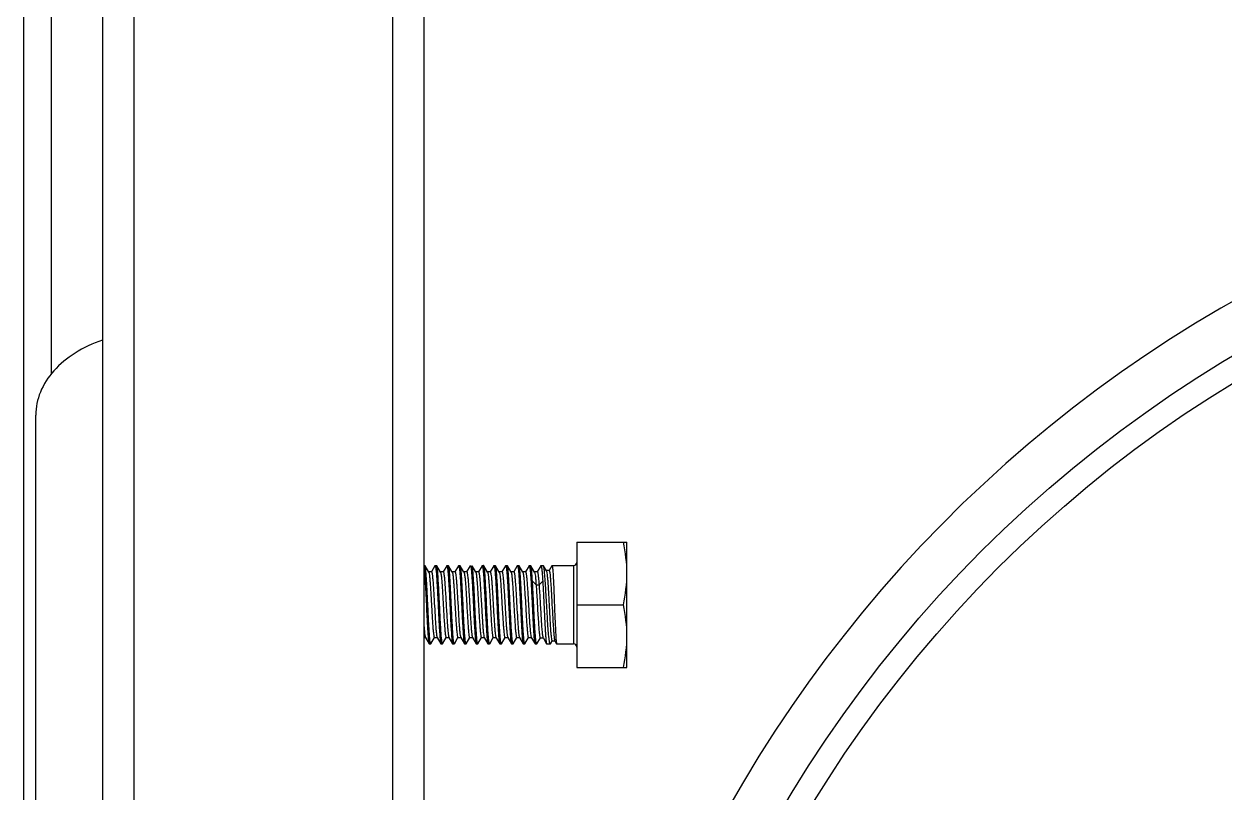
# Model space of a CAD drawing. Extents: x 27938 to 1507990, y 110129 to 923079.
# Drawn here: x 525484 to 526847, y 366108 to 366981 of the extents above; entities that cross this region are included whole.
import ezdxf

# ---------------------------------------------------------------- set-up
doc = ezdxf.new("R2010")
doc.units = 0
doc.header["$LTSCALE"] = 1000
doc.header["$MEASUREMENT"] = 0

msp = doc.modelspace()

# ---------------------------------------------------------------- linework, layer by layer
at = {"linetype": 'Continuous'}
for p, q in [((525483.8, 366000.4), (525483.8, 369014.1)), ((525515, 366583.6), (525515, 368882.5)), ((525572.8, 368698.5), (525572.8, 365738.8)), ((525608.4, 368698.5), (525608.4, 365738.8)), ((525902, 368698.5), (525902, 365738.8)), ((525937.6, 368698.5), (525937.6, 365738.8)), ((525497.2, 365463), (525497.2, 366537)), ((526111.1, 366392.8), (526111.1, 366250.4)), ((526111.1, 366392.8), (526168, 366392.8)), ((526168, 366250.4), (526168, 366392.8)), ((525937.6, 366366.1), (525938.7, 366366.1)), ((525938.9, 366366), (525938.7, 366366.1)), ((525943.1, 366358.7), (525938.9, 366366)), ((525950.2, 366366), (525946.1, 366358.9)), ((525950.2, 366366), (525950.4, 366366.1)), ((525950.4, 366366.1), (525952.1, 366366.1)), ((525952.2, 366366), (525952.1, 366366.1)), ((525956.4, 366358.7), (525952.2, 366366)), ((525963.6, 366366), (525959.5, 366358.9)), ((525963.6, 366366), (525963.7, 366366.1)), ((525963.7, 366366.1), (525965.4, 366366.1)), ((525965.6, 366366), (525965.4, 366366.1)), ((525969.8, 366358.7), (525965.6, 366366)), ((525976.9, 366366), (525972.8, 366358.9)), ((525976.9, 366366), (525977.1, 366366.1)), ((525977.1, 366366.1), (525978.8, 366366.1)), ((525978.9, 366366), (525978.8, 366366.1)), ((525983.1, 366358.7), (525978.9, 366366)), ((525990.3, 366366), (525986.1, 366358.9)), ((525996.5, 366358.7), (525992.3, 366366)), ((526003.6, 366366), (525999.5, 366358.9)), ((526003.6, 366366), (526003.8, 366366.1)), ((526003.8, 366366.1), (526005.4, 366366.1)), ((526009.8, 366358.7), (526005.6, 366366)), ((526016.9, 366366), (526012.8, 366358.9)), ((526016.9, 366366), (526017.1, 366366.1)), ((526017.1, 366366.1), (526018.8, 366366.1)), ((526019, 366366), (526018.8, 366366.1)), ((526023.2, 366358.7), (526019, 366366)), ((526030.3, 366366), (526026.2, 366358.9)), ((526030.3, 366366), (526030.5, 366366.1)), ((526030.5, 366366.1), (526032.1, 366366.1)), ((526032.3, 366366), (526032.1, 366366.1)), ((526036.5, 366358.7), (526032.3, 366366)), ((526043.6, 366366), (526039.5, 366358.9)), ((526043.6, 366366), (526043.8, 366366.1)), ((526043.8, 366366.1), (526045.5, 366366.1)), ((526045.7, 366366), (526045.5, 366366.1)), ((526049.9, 366358.7), (526045.7, 366366)), ((526057, 366366), (526052.9, 366358.9)), ((526057, 366366), (526057.2, 366366.1)), ((526057.2, 366366.1), (526058.8, 366366.1)), ((526063.2, 366358.7), (526059, 366366)), ((526070.3, 366366), (526066.2, 366358.9)), ((526070.3, 366366), (526070.5, 366366.1)), ((526070.5, 366366.1), (526073, 366366.1)), ((526073.3, 366365.9), (526073, 366366.1)), ((526076.6, 366360.2), (526073.3, 366365.9)), ((526082.9, 366366), (526079.6, 366360.4)), ((526082.9, 366366), (526083, 366366.1)), ((526083, 366366.1), (526107.5, 366366.1)), ((526107.5, 366366.1), (526107.5, 366277.1)), ((525946.2, 366358.9), (525943, 366358.9)), ((525943.1, 366358.7), (525943.2, 366358.5)), ((525959.6, 366358.9), (525956.3, 366358.9)), ((525972.9, 366358.9), (525969.7, 366358.9)), ((525969.8, 366358.7), (525969.9, 366358.5)), ((525986.2, 366358.9), (525983, 366358.9)), ((525983.1, 366358.7), (525983.2, 366358.5)), ((525999.6, 366358.9), (525996.4, 366358.9)), ((525996.5, 366358.7), (525996.6, 366358.5)), ((526012.9, 366358.9), (526009.7, 366358.9)), ((526026.3, 366358.9), (526023.1, 366358.9)), ((526023.2, 366358.7), (526023.2, 366358.5)), ((526039.6, 366358.9), (526036.4, 366358.9)), ((526036.5, 366358.7), (526036.6, 366358.5)), ((526053, 366358.9), (526049.7, 366358.9)), ((526049.9, 366358.7), (526049.9, 366358.5)), ((526066.3, 366358.9), (526063.1, 366358.9)), ((526079.7, 366360.4), (526076.5, 366360.4)), ((526060.8, 366348.5), (526064.9, 366344.2)), ((526064.9, 366344.2), (526068.3, 366344.2)), ((526068.3, 366344.2), (526072.5, 366348.5)), ((526008.8, 366321.6), (526008.7, 366324)), ((526020.3, 366324), (526020.5, 366321.6)), ((526111.1, 366321.6), (526164, 366321.6)), ((525937.6, 366284.3), (525939.4, 366284.3)), ((525939.3, 366284.5), (525943.5, 366277.3)), ((525945.6, 366277.3), (525949.7, 366284.3)), ((525949.5, 366284.3), (525952.8, 366284.3)), ((525952.7, 366284.5), (525956.9, 366277.3)), ((525958.9, 366277.3), (525963, 366284.3)), ((525962.9, 366284.3), (525966.1, 366284.3)), ((525966, 366284.5), (525970.2, 366277.3)), ((525972.3, 366277.3), (525976.3, 366284.3)), ((525976.2, 366284.3), (525979.5, 366284.3)), ((525979.4, 366284.5), (525983.6, 366277.3)), ((525985.6, 366277.3), (525989.7, 366284.3)), ((525989.6, 366284.3), (525992.8, 366284.3)), ((525992.7, 366284.5), (525996.9, 366277.3)), ((525998.9, 366277.3), (526003, 366284.3)), ((526002.9, 366284.3), (526006.2, 366284.3)), ((526006.1, 366284.5), (526010.3, 366277.3)), ((526012.3, 366277.3), (526016.4, 366284.3)), ((526016.3, 366284.3), (526019.5, 366284.3)), ((526019.4, 366284.5), (526023.6, 366277.3)), ((526025.6, 366277.3), (526029.7, 366284.3)), ((526029.6, 366284.3), (526032.9, 366284.3)), ((526032.8, 366284.5), (526037, 366277.3)), ((526039, 366277.3), (526043.1, 366284.3)), ((526043, 366284.3), (526046.2, 366284.3)), ((526046.1, 366284.5), (526050.3, 366277.3)), ((526052.3, 366277.3), (526056.4, 366284.3)), ((526056.3, 366284.3), (526059.5, 366284.3)), ((526059.4, 366284.5), (526063.7, 366277.3)), ((526065.8, 366277.3), (526069.8, 366284.1)), ((526069.7, 366284.1), (526072.9, 366284.1)), ((526072.8, 366284.3), (526076.9, 366277.3)), ((525943.5, 366277.3), (525943.7, 366277.1)), ((525943.7, 366277.1), (525945.4, 366277.1)), ((525945.6, 366277.3), (525945.4, 366277.1)), ((525956.9, 366277.3), (525957.1, 366277.1)), ((525957.1, 366277.1), (525958.7, 366277.1)), ((525958.9, 366277.3), (525958.7, 366277.1)), ((525970.2, 366277.3), (525970.4, 366277.1)), ((525970.4, 366277.1), (525972.1, 366277.1)), ((525972.3, 366277.3), (525972.1, 366277.1)), ((525983.6, 366277.3), (525983.8, 366277.1)), ((525983.8, 366277.1), (525985.4, 366277.1)), ((525985.6, 366277.3), (525985.4, 366277.1)), ((525996.9, 366277.3), (525997.1, 366277.1)), ((525997.1, 366277.1), (525998.8, 366277.1)), ((525998.9, 366277.3), (525998.8, 366277.1)), ((526010.3, 366277.3), (526010.4, 366277.1)), ((526010.4, 366277.1), (526012.1, 366277.1)), ((526012.3, 366277.3), (526012.1, 366277.1)), ((526023.6, 366277.3), (526023.8, 366277.1)), ((526023.8, 366277.1), (526025.5, 366277.1)), ((526025.6, 366277.3), (526025.5, 366277.1)), ((526037, 366277.3), (526037.1, 366277.1)), ((526037.1, 366277.1), (526038.8, 366277.1)), ((526039, 366277.3), (526038.8, 366277.1)), ((526050.3, 366277.3), (526050.5, 366277.1)), ((526050.5, 366277.1), (526052.2, 366277.1)), ((526052.3, 366277.3), (526052.2, 366277.1)), ((526063.7, 366277.3), (526063.8, 366277.1)), ((526063.8, 366277.1), (526065.6, 366277.1)), ((526065.8, 366277.3), (526065.6, 366277.1)), ((526076.9, 366277.3), (526077, 366277.1)), ((526077, 366277.1), (526081.1, 366277.1)), ((526081.3, 366277.4), (526081.1, 366277.1)), ((526081.3, 366277.4), (526083.1, 366280.5)), ((526083.1, 366280.5), (526086.3, 366280.5)), ((526086.2, 366280.7), (526088.2, 366277.2)), ((526088.2, 366277.2), (526088.3, 366277.1)), ((526088.3, 366277.1), (526107.5, 366277.1)), ((526111.1, 366250.4), (526168, 366250.4))]:
    msp.add_line(p, q, dxfattribs=at)
for radius in [1451.6, 1424.9]:
    msp.add_circle((527597, 365356.3), radius, dxfattribs=at)
for centre, radius, start, end in [((527597, 365356.3), 1505, 6.8242, 173.1758), ((526107.5, 366369.7), 3.56, 270, 0), ((526107.5, 366273.6), 3.56, 0, 90)]:
    msp.add_arc(centre, radius, start, end, dxfattribs=at)
for points, knots in [([(525572.7, 366622), (525561.9, 366618.3), (525541.8, 366609), (525517.1, 366588.9), (525501, 366564.4), (525497.2, 366545.8), (525497.2, 366537)], [0, 0, 0, 0, 0.283922, 0.54373, 0.779554, 1, 1, 1, 1]), ([(525937.6, 366364.6), (525938, 366362.6), (525938.4, 366357.3), (525939.1, 366347.7), (525939.7, 366335.4), (525940.1, 366326.4), (525940.4, 366321.6)], [0, 0, 0, 0, 0.140058, 0.370691, 0.667791, 1, 1, 1, 1]), ([(525942, 366321.6), (525941.8, 366327), (525941.4, 366334.9), (525940.9, 366344.9), (525940.5, 366351.4), (525940.1, 366356.9), (525939.8, 366361.1), (525939.4, 366364), (525939.1, 366365.5), (525938.9, 366366)], [0, 0, 0, 0, 0.363957, 0.530228, 0.678248, 0.80294, 0.900058, 0.966367, 1, 1, 1, 1]), ([(525950.4, 366366.1), (525950.5, 366366.1), (525950.7, 366365.7), (525950.8, 366365.1), (525951, 366364), (525951.3, 366361.9), (525951.7, 366358.1), (525952.1, 366352.7), (525952.5, 366346), (525952.9, 366338.4), (525953.3, 366330.2), (525953.6, 366324.5), (525953.7, 366321.6)], [0, 0, 0, 0, 0.006677, 0.021736, 0.045902, 0.079117, 0.171507, 0.295565, 0.446598, 0.618848, 0.805696, 1, 1, 1, 1]), ([(525955.4, 366321.6), (525955.1, 366327), (525954.8, 366334.9), (525954.2, 366344.9), (525953.8, 366351.4), (525953.5, 366356.9), (525953.1, 366361.1), (525952.7, 366364), (525952.5, 366365.5), (525952.2, 366366)], [0, 0, 0, 0, 0.363958, 0.530225, 0.678245, 0.80294, 0.90006, 0.966367, 1, 1, 1, 1]), ([(525963.7, 366366.1), (525963.8, 366366.1), (525964, 366365.7), (525964.2, 366365.1), (525964.4, 366364), (525964.7, 366361.8), (525965, 366358.1), (525965.4, 366352.7), (525965.8, 366346), (525966.3, 366338.4), (525966.7, 366330.2), (525966.9, 366324.5), (525967.1, 366321.6)], [0, 0, 0, 0, 0.006686, 0.021758, 0.045933, 0.079154, 0.171555, 0.295617, 0.446646, 0.618881, 0.805711, 1, 1, 1, 1]), ([(525968.7, 366321.6), (525968.5, 366327), (525968.1, 366334.9), (525967.6, 366344.9), (525967.2, 366351.4), (525966.8, 366356.9), (525966.5, 366361.1), (525966, 366364), (525965.8, 366365.5), (525965.6, 366366)], [0, 0, 0, 0, 0.363963, 0.530225, 0.678242, 0.802937, 0.90006, 0.966368, 1, 1, 1, 1]), ([(525977.1, 366366.1), (525977.2, 366366.1), (525977.4, 366365.7), (525977.5, 366365.1), (525977.7, 366364), (525978, 366361.8), (525978.4, 366358.1), (525978.8, 366352.7), (525979.2, 366346), (525979.6, 366338.4), (525980, 366330.2), (525980.3, 366324.5), (525980.4, 366321.6)], [0, 0, 0, 0, 0.006697, 0.021779, 0.045964, 0.079195, 0.171609, 0.295674, 0.446694, 0.618911, 0.805729, 1, 1, 1, 1]), ([(525982.1, 366321.6), (525981.8, 366327), (525981.5, 366334.9), (525980.9, 366344.9), (525980.5, 366351.4), (525980.2, 366356.9), (525979.8, 366361.1), (525979.4, 366364), (525979.2, 366365.5), (525978.9, 366366)], [0, 0, 0, 0, 0.363962, 0.530226, 0.678239, 0.802933, 0.900057, 0.966368, 1, 1, 1, 1]), ([(525990.4, 366366.1), (525990.5, 366366.1), (525990.7, 366365.7), (525990.9, 366365.1), (525991.1, 366364), (525991.4, 366361.9), (525991.7, 366358.1), (525992.1, 366352.7), (525992.5, 366346), (525992.9, 366338.4), (525993.4, 366330.2), (525993.6, 366324.5), (525993.8, 366321.6)], [0, 0, 0, 0, 0.006676, 0.021733, 0.045899, 0.079113, 0.171508, 0.295569, 0.446596, 0.61884, 0.805693, 1, 1, 1, 1]), ([(525995.4, 366321.6), (525995.2, 366327), (525994.8, 366334.9), (525994.3, 366344.9), (525993.9, 366351.4), (525993.5, 366356.9), (525993.2, 366361.1), (525992.7, 366364), (525992.5, 366365.5), (525992.3, 366366)], [0, 0, 0, 0, 0.363961, 0.530225, 0.678245, 0.802939, 0.90006, 0.966367, 1, 1, 1, 1]), ([(526003.8, 366366.1), (526003.9, 366366.1), (526004.1, 366365.7), (526004.2, 366365.1), (526004.4, 366364), (526004.7, 366361.8), (526005.1, 366358.1), (526005.5, 366352.7), (526005.9, 366346), (526006.3, 366338.4), (526006.7, 366330.2), (526007, 366324.5), (526007.1, 366321.6)], [0, 0, 0, 0, 0.006689, 0.021763, 0.04594, 0.079164, 0.171568, 0.295631, 0.446657, 0.618886, 0.805714, 1, 1, 1, 1]), ([(526005.6, 366366), (526005.6, 366366), (526005.6, 366366.1), (526005.5, 366366.1), (526005.4, 366366.1)], [0, 0, 0, 0, 0.600612, 1, 1, 1, 1]), ([(526008.7, 366324), (526008.4, 366329.2), (526008.1, 366336.6), (526007.5, 366346.2), (526007.2, 366352.3), (526006.8, 366357.4), (526006.5, 366361.4), (526006.1, 366364.1), (526005.9, 366365.5), (526005.6, 366366)], [0, 0, 0, 0, 0.367266, 0.533405, 0.680662, 0.804347, 0.900563, 0.966339, 1, 1, 1, 1]), ([(526017.1, 366366.1), (526017.2, 366366.1), (526017.4, 366365.8), (526017.6, 366365.2), (526017.8, 366364.2), (526018, 366362.1), (526018.4, 366358.7), (526018.8, 366353.5), (526019.2, 366347.3), (526019.6, 366340.1), (526019.9, 366332.2), (526020.2, 366326.8), (526020.3, 366324)], [0, 0, 0, 0, 0.006689, 0.021571, 0.045424, 0.078208, 0.169526, 0.292465, 0.442701, 0.6149, 0.802905, 1, 1, 1, 1]), ([(526022.1, 366321.6), (526021.9, 366327), (526021.5, 366334.9), (526021, 366344.9), (526020.6, 366351.4), (526020.2, 366356.9), (526019.8, 366361.1), (526019.4, 366364), (526019.2, 366365.5), (526019, 366366)], [0, 0, 0, 0, 0.363957, 0.530226, 0.678247, 0.80294, 0.900059, 0.966367, 1, 1, 1, 1]), ([(526030.5, 366366.1), (526030.6, 366366.1), (526030.8, 366365.7), (526030.9, 366365.1), (526031.1, 366364), (526031.4, 366361.9), (526031.8, 366358.1), (526032.2, 366352.7), (526032.6, 366346), (526033, 366338.4), (526033.4, 366330.2), (526033.7, 366324.5), (526033.8, 366321.6)], [0, 0, 0, 0, 0.00668, 0.021743, 0.045911, 0.079128, 0.171521, 0.29558, 0.446613, 0.618858, 0.805701, 1, 1, 1, 1]), ([(526035.5, 366321.6), (526035.2, 366327), (526034.8, 366334.9), (526034.3, 366344.9), (526033.9, 366351.4), (526033.5, 366356.9), (526033.2, 366361.1), (526032.8, 366364), (526032.6, 366365.5), (526032.3, 366366)], [0, 0, 0, 0, 0.363959, 0.530225, 0.678245, 0.80294, 0.900061, 0.966367, 1, 1, 1, 1]), ([(526043.8, 366366.1), (526043.9, 366366.1), (526044.1, 366365.7), (526044.3, 366365.1), (526044.5, 366364), (526044.8, 366361.8), (526045.1, 366358.1), (526045.5, 366352.7), (526045.9, 366346), (526046.3, 366338.4), (526046.7, 366330.2), (526047, 366324.5), (526047.1, 366321.6)], [0, 0, 0, 0, 0.006689, 0.021764, 0.045941, 0.079165, 0.171569, 0.295632, 0.446659, 0.618889, 0.805716, 1, 1, 1, 1]), ([(526048.8, 366321.6), (526048.6, 366327), (526048.2, 366334.9), (526047.7, 366344.9), (526047.3, 366351.4), (526046.9, 366356.9), (526046.5, 366361.1), (526046.1, 366364), (526045.9, 366365.5), (526045.7, 366366)], [0, 0, 0, 0, 0.363963, 0.530225, 0.678242, 0.802937, 0.90006, 0.966368, 1, 1, 1, 1]), ([(526057.2, 366366.1), (526057.3, 366366.1), (526057.5, 366365.7), (526057.6, 366365.1), (526057.8, 366364), (526058.1, 366361.8), (526058.5, 366358.1), (526058.9, 366352.7), (526059.3, 366346), (526059.7, 366338.4), (526060.1, 366330.2), (526060.4, 366324.5), (526060.5, 366321.6)], [0, 0, 0, 0, 0.006697, 0.021779, 0.045964, 0.079194, 0.171609, 0.295674, 0.446694, 0.618911, 0.805729, 1, 1, 1, 1]), ([(526059, 366366), (526059, 366366), (526058.9, 366366.1), (526058.9, 366366.1), (526058.8, 366366.1)], [0, 0, 0, 0, 0.600476, 1, 1, 1, 1]), ([(526060.8, 366348.5), (526060.6, 366350.8), (526060.4, 366354.8), (526060, 366360.1), (526059.6, 366363.4), (526059.3, 366365.2), (526059.1, 366365.8), (526059, 366366)], [0, 0, 0, 0, 0.387446, 0.690986, 0.897716, 0.962073, 1, 1, 1, 1]), ([(526070.5, 366366.1), (526070.6, 366366.1), (526070.8, 366365.6), (526071, 366364.8), (526071.3, 366363.3), (526071.5, 366361.3), (526071.7, 366358.8), (526072.1, 366354.5), (526072.3, 366351), (526072.5, 366348.5)], [0, 0, 0, 0, 0.021546, 0.072917, 0.155846, 0.269667, 0.412995, 0.584026, 1, 1, 1, 1]), ([(526077, 366321.6), (526076.7, 366327), (526076.2, 366334.8), (526075.6, 366344.7), (526075.1, 366351.2), (526074.7, 366356.7), (526074.3, 366361), (526073.8, 366363.9), (526073.5, 366365.4), (526073.3, 366365.9)], [0, 0, 0, 0, 0.361155, 0.526427, 0.673911, 0.798642, 0.896457, 0.964179, 1, 1, 1, 1]), ([(526083, 366366.1), (526083.1, 366366.1), (526083.2, 366365.7), (526083.4, 366365.1), (526083.5, 366364), (526083.8, 366361.9), (526084.1, 366358.1), (526084.4, 366352.7), (526084.7, 366346), (526085.1, 366338.4), (526085.4, 366330.2), (526085.6, 366324.5), (526085.7, 366321.6)], [0, 0, 0, 0, 0.006203, 0.021073, 0.045141, 0.078305, 0.170688, 0.294821, 0.44599, 0.618417, 0.805472, 1, 1, 1, 1]), ([(525943.2, 366358.5), (525943.4, 366357.9), (525943.7, 366356.4), (525944.1, 366353.5), (525944.4, 366349.5), (525945, 366342.4), (525945.6, 366332.1), (525946.2, 366321.1), (525946.8, 366312.1), (525947.1, 366305.6), (525947.5, 366299.7), (525947.9, 366294.6), (525948.3, 366290.4), (525948.7, 366287.3), (525949, 366285.4), (525949.3, 366284.6), (525949.5, 366284.3), (525949.5, 366284.3)], [0, 0, 0, 0, 0.023208, 0.06259, 0.116944, 0.184435, 0.349152, 0.534126, 0.626268, 0.713899, 0.79398, 0.86374, 0.920773, 0.963144, 0.989509, 0.996558, 1, 1, 1, 1]), ([(525946.2, 366358.9), (525946.3, 366358.9), (525946.5, 366358.6), (525946.8, 366357.8), (525947.1, 366355.8), (525947.5, 366352.6), (525947.9, 366348.3), (525948.3, 366343), (525948.7, 366337), (525949, 366330.3), (525949.6, 366321.1), (525950.1, 366312), (525950.6, 366303.3), (525951, 366297.5), (525951.4, 366292.7), (525951.8, 366288.9), (525952.2, 366286.3), (525952.4, 366284.9), (525952.7, 366284.5)], [0, 0, 0, 0, 0.003516, 0.010771, 0.037949, 0.081609, 0.140308, 0.211978, 0.294061, 0.383613, 0.477416, 0.664254, 0.750571, 0.827952, 0.893624, 0.945254, 0.981055, 1, 1, 1, 1]), ([(525956.4, 366358.7), (525956.6, 366358.5), (525956.8, 366357.8), (525957.2, 366355.7), (525957.6, 366351.7), (525958.1, 366345.6), (525958.6, 366338), (525959.1, 366329.4), (525959.8, 366317.4), (525960.3, 366308.3), (525960.7, 366302.4)], [0, 0, 0, 0, 0.014139, 0.038106, 0.114569, 0.22512, 0.362916, 0.519336, 0.684562, 1, 1, 1, 1]), ([(525959.6, 366358.9), (525959.7, 366358.9), (525960, 366358.3), (525960.2, 366357.4), (525960.4, 366355.8), (525960.7, 366353.6), (525961, 366350.9), (525961.4, 366346.3), (525961.8, 366339.5), (525962.4, 366330.6), (525962.9, 366321.1), (525963.5, 366311.6), (525963.8, 366305.4), (525964, 366302.4)], [0, 0, 0, 0, 0.007549, 0.025288, 0.053782, 0.092698, 0.14142, 0.199125, 0.337396, 0.498012, 0.669894, 0.841157, 1, 1, 1, 1]), ([(525969.9, 366358.5), (525970.1, 366358), (525970.4, 366356.4), (525970.7, 366353.6), (525971.1, 366349.6), (525971.7, 366342.5), (525972.3, 366332.1), (525972.9, 366321.2), (525973.4, 366312.1), (525973.8, 366305.7), (525974.2, 366299.8), (525974.6, 366294.6), (525975, 366290.4), (525975.4, 366287.3), (525975.7, 366285.4), (525976, 366284.6), (525976.2, 366284.3), (525976.2, 366284.3)], [0, 0, 0, 0, 0.022931, 0.062083, 0.116262, 0.183637, 0.34829, 0.533386, 0.625634, 0.713389, 0.793599, 0.863481, 0.920621, 0.963074, 0.989491, 0.996553, 1, 1, 1, 1]), ([(525972.9, 366358.9), (525973, 366358.9), (525973.2, 366358.6), (525973.4, 366357.8), (525973.8, 366355.8), (525974.2, 366352.6), (525974.6, 366348.3), (525974.9, 366343), (525975.3, 366337), (525975.7, 366330.3), (525976.3, 366321.1), (525976.8, 366312), (525977.3, 366303.3), (525977.7, 366297.5), (525978.1, 366292.7), (525978.5, 366288.9), (525978.9, 366286.3), (525979.1, 366284.9), (525979.4, 366284.5)], [0, 0, 0, 0, 0.003516, 0.010771, 0.037949, 0.081609, 0.140308, 0.211978, 0.294061, 0.383613, 0.477416, 0.664254, 0.750571, 0.827952, 0.893624, 0.945254, 0.981055, 1, 1, 1, 1]), ([(525983.2, 366358.5), (525983.4, 366358), (525983.7, 366356.4), (525984.1, 366353.6), (525984.5, 366349.6), (525985, 366342.5), (525985.6, 366332.2), (525986.3, 366321.2), (525986.8, 366312.1), (525987.2, 366305.7), (525987.6, 366299.8), (525988, 366294.6), (525988.3, 366290.4), (525988.7, 366287.3), (525989, 366285.4), (525989.3, 366284.6), (525989.5, 366284.3), (525989.6, 366284.3)], [0, 0, 0, 0, 0.022792, 0.061828, 0.11592, 0.183237, 0.347858, 0.533014, 0.625317, 0.713133, 0.793408, 0.863351, 0.920544, 0.963039, 0.989482, 0.996551, 1, 1, 1, 1]), ([(525986.2, 366358.9), (525986.3, 366358.9), (525986.5, 366358.6), (525986.8, 366357.8), (525987.1, 366355.8), (525987.5, 366352.6), (525987.9, 366348.3), (525988.3, 366343), (525988.7, 366337), (525989.1, 366330.3), (525989.6, 366321.1), (525990.1, 366312), (525990.7, 366303.3), (525991.1, 366297.5), (525991.5, 366292.7), (525991.8, 366288.9), (525992.2, 366286.3), (525992.5, 366284.9), (525992.7, 366284.5)], [0, 0, 0, 0, 0.003516, 0.010771, 0.037949, 0.081609, 0.140308, 0.211978, 0.294061, 0.383613, 0.477416, 0.664254, 0.750571, 0.827952, 0.893624, 0.945254, 0.981055, 1, 1, 1, 1]), ([(525996.6, 366358.5), (525996.8, 366358), (525997, 366356.5), (525997.4, 366353.6), (525997.8, 366349.7), (525998.4, 366342.6), (525999, 366332.2), (525999.6, 366321.2), (526000.1, 366312.2), (526000.5, 366305.7), (526000.9, 366299.8), (526001.3, 366294.6), (526001.7, 366290.4), (526002, 366287.3), (526002.4, 366285.4), (526002.7, 366284.6), (526002.8, 366284.3), (526002.9, 366284.3)], [0, 0, 0, 0, 0.022654, 0.061574, 0.115578, 0.182837, 0.347426, 0.532643, 0.624999, 0.712877, 0.793216, 0.863221, 0.920468, 0.963004, 0.989473, 0.996549, 1, 1, 1, 1]), ([(525999.6, 366358.9), (525999.7, 366358.9), (525999.9, 366358.6), (526000.1, 366357.8), (526000.5, 366355.8), (526000.9, 366352.6), (526001.3, 366348.3), (526001.6, 366343), (526002, 366337), (526002.4, 366330.3), (526003, 366321.1), (526003.5, 366312), (526004, 366303.3), (526004.4, 366297.5), (526004.8, 366292.7), (526005.2, 366288.9), (526005.6, 366286.3), (526005.8, 366284.9), (526006.1, 366284.5)], [0, 0, 0, 0, 0.003516, 0.010772, 0.037949, 0.081609, 0.140308, 0.211978, 0.294061, 0.383612, 0.477416, 0.664254, 0.750571, 0.827952, 0.893624, 0.945254, 0.981055, 1, 1, 1, 1]), ([(526009.8, 366358.7), (526010, 366358.3), (526010.3, 366357.1), (526010.6, 366354.8), (526011, 366351.4), (526011.4, 366347.1), (526011.7, 366342), (526012.2, 366334.1), (526012.6, 366327.9), (526012.8, 366323.6)], [0, 0, 0, 0, 0.036414, 0.10397, 0.201071, 0.324823, 0.471425, 0.636308, 1, 1, 1, 1]), ([(526012.9, 366358.9), (526013, 366358.9), (526013.2, 366358.6), (526013.5, 366357.8), (526013.8, 366355.8), (526014.2, 366352.7), (526014.6, 366348.4), (526015, 366343.1), (526015.5, 366334.8), (526015.9, 366328.2), (526016.2, 366323.6)], [0, 0, 0, 0, 0.007368, 0.022553, 0.07941, 0.170757, 0.293599, 0.443643, 0.615565, 1, 1, 1, 1]), ([(526023.2, 366358.5), (526023.5, 366358), (526023.7, 366356.5), (526024.1, 366353.7), (526024.5, 366349.7), (526025, 366342.6), (526025.7, 366332.3), (526026.3, 366321.3), (526026.8, 366312.2), (526027.2, 366305.7), (526027.6, 366299.8), (526028, 366294.7), (526028.4, 366290.4), (526028.7, 366287.3), (526029.1, 366285.4), (526029.3, 366284.6), (526029.5, 366284.3), (526029.6, 366284.3)], [0, 0, 0, 0, 0.022376, 0.061065, 0.114893, 0.182035, 0.346559, 0.531898, 0.624361, 0.712364, 0.792832, 0.86296, 0.920314, 0.962934, 0.989455, 0.996544, 1, 1, 1, 1]), ([(526026.3, 366358.9), (526026.4, 366358.9), (526026.6, 366358.6), (526026.8, 366357.8), (526027.2, 366355.8), (526027.6, 366352.6), (526027.9, 366348.3), (526028.3, 366343), (526028.7, 366337), (526029.1, 366330.3), (526029.7, 366321.1), (526030.2, 366312), (526030.7, 366303.3), (526031.1, 366297.5), (526031.5, 366292.7), (526031.9, 366288.9), (526032.3, 366286.3), (526032.5, 366284.9), (526032.8, 366284.5)], [0, 0, 0, 0, 0.003515, 0.010772, 0.037949, 0.081609, 0.140308, 0.211978, 0.294061, 0.383612, 0.477416, 0.664253, 0.750571, 0.827952, 0.893624, 0.945254, 0.981055, 1, 1, 1, 1]), ([(526036.6, 366358.5), (526036.8, 366358), (526037.1, 366356.5), (526037.5, 366353.7), (526037.8, 366349.8), (526038.4, 366342.7), (526039, 366332.3), (526039.6, 366321.3), (526040.2, 366312.2), (526040.6, 366305.8), (526041, 366299.8), (526041.3, 366294.7), (526041.7, 366290.4), (526042.1, 366287.3), (526042.4, 366285.4), (526042.7, 366284.6), (526042.9, 366284.3), (526043, 366284.3)], [0, 0, 0, 0, 0.022237, 0.060809, 0.11455, 0.181633, 0.346125, 0.531524, 0.624042, 0.712107, 0.792639, 0.862829, 0.920237, 0.962898, 0.989446, 0.996542, 1, 1, 1, 1]), ([(526039.6, 366358.9), (526039.7, 366358.9), (526039.9, 366358.6), (526040.2, 366357.8), (526040.5, 366355.8), (526040.9, 366352.6), (526041.3, 366348.3), (526041.7, 366343), (526042.1, 366337), (526042.5, 366330.3), (526043, 366321.1), (526043.5, 366312), (526044.1, 366303.3), (526044.4, 366297.5), (526044.8, 366292.7), (526045.2, 366288.9), (526045.6, 366286.3), (526045.9, 366284.9), (526046.1, 366284.5)], [0, 0, 0, 0, 0.003515, 0.010772, 0.037949, 0.081609, 0.140308, 0.211978, 0.294061, 0.383612, 0.477415, 0.664253, 0.750571, 0.827952, 0.893624, 0.945254, 0.981055, 1, 1, 1, 1]), ([(526049.9, 366358.5), (526050.1, 366358), (526050.4, 366356.5), (526050.8, 366353.7), (526051.2, 366349.8), (526051.7, 366342.7), (526052.4, 366332.4), (526053, 366321.4), (526053.5, 366312.3), (526053.9, 366305.8), (526054.3, 366299.8), (526054.7, 366294.7), (526055.1, 366290.5), (526055.4, 366287.3), (526055.8, 366285.4), (526056, 366284.6), (526056.2, 366284.3), (526056.3, 366284.3)], [0, 0, 0, 0, 0.022098, 0.060554, 0.114206, 0.18123, 0.34569, 0.53115, 0.623722, 0.711849, 0.792446, 0.862698, 0.92016, 0.962863, 0.989437, 0.99654, 1, 1, 1, 1]), ([(526053, 366358.9), (526053.1, 366358.9), (526053.3, 366358.6), (526053.5, 366357.8), (526053.9, 366355.8), (526054.2, 366352.6), (526054.6, 366348.3), (526055, 366343), (526055.4, 366337), (526055.8, 366330.3), (526056.3, 366321.1), (526056.9, 366312), (526057.4, 366303.3), (526057.8, 366297.5), (526058.2, 366292.7), (526058.6, 366288.9), (526059, 366286.3), (526059.2, 366284.9), (526059.4, 366284.5)], [0, 0, 0, 0, 0.003515, 0.010772, 0.037949, 0.081609, 0.140308, 0.211978, 0.294061, 0.383612, 0.477415, 0.664253, 0.750571, 0.827952, 0.893624, 0.945254, 0.981055, 1, 1, 1, 1]), ([(526063.2, 366358.7), (526063.5, 366358.3), (526063.7, 366356.7), (526064.2, 366353.7), (526064.5, 366349.4), (526064.8, 366346), (526064.9, 366344.2)], [0, 0, 0, 0, 0.108395, 0.316903, 0.618184, 1, 1, 1, 1]), ([(526066.3, 366358.9), (526066.4, 366358.9), (526066.7, 366358.5), (526066.9, 366357.8), (526067.1, 366356.5), (526067.4, 366354), (526067.9, 366349.9), (526068.1, 366346.2), (526068.3, 366344.2)], [0, 0, 0, 0, 0.023235, 0.075178, 0.15823, 0.271917, 0.585415, 1, 1, 1, 1]), ([(526076.6, 366360.2), (526076.8, 366359.8), (526077.1, 366358.3), (526077.5, 366355.5), (526077.9, 366351.3), (526078.3, 366346.1), (526078.7, 366339.9), (526079.2, 366330.5), (526079.7, 366320.6), (526080.3, 366310.7), (526080.6, 366303.7), (526081, 366297.2), (526081.4, 366291.6), (526081.8, 366287.1), (526082.2, 366283.7), (526082.5, 366281.7), (526082.8, 366280.8), (526083, 366280.5), (526083.1, 366280.5)], [0, 0, 0, 0, 0.018844, 0.055045, 0.107437, 0.174076, 0.252464, 0.339678, 0.527511, 0.621285, 0.710453, 0.791854, 0.862644, 0.920393, 0.963178, 0.989688, 0.996707, 1, 1, 1, 1]), ([(526079.7, 366360.4), (526079.8, 366360.4), (526080, 366360.1), (526080.2, 366359.5), (526080.4, 366358.6), (526080.7, 366356.7), (526081, 366353.5), (526081.4, 366348.7), (526081.8, 366343), (526082.2, 366336.4), (526082.6, 366329.2), (526083.1, 366319.3), (526083.6, 366309.5), (526084.2, 366300.3), (526084.6, 366294.2), (526085, 366289.1), (526085.3, 366285.2), (526085.7, 366282.5), (526086, 366281.1), (526086.2, 366280.7)], [0, 0, 0, 0, 0.003488, 0.010904, 0.022688, 0.038824, 0.083607, 0.143647, 0.216697, 0.300025, 0.390537, 0.484902, 0.671459, 0.756962, 0.833182, 0.897479, 0.947675, 0.982144, 1, 1, 1, 1]), ([(526062.2, 366321.6), (526062.1, 366324), (526061.6, 366333), (526061.2, 366342), (526060.8, 366348.5)], [0, 0, 0, 0, 0.2673, 1, 1, 1, 1]), ([(526064.9, 366344.2), (526065.2, 366341.2), (526065.6, 366334.8), (526066.1, 366325), (526066.7, 366314.9), (526067.3, 366305.3), (526067.8, 366298), (526068.2, 366292.9), (526068.5, 366289.9), (526068.7, 366287.5), (526069, 366285.7), (526069.3, 366284.7), (526069.5, 366284.1), (526069.7, 366284.1)], [0, 0, 0, 0, 0.15003, 0.317321, 0.489066, 0.652114, 0.794019, 0.853588, 0.904016, 0.944371, 0.97394, 0.992316, 1, 1, 1, 1]), ([(526068.3, 366344.2), (526068.7, 366338.1), (526069.3, 366328.7), (526070, 366316.2), (526070.5, 366306.9), (526071.1, 366298.6), (526071.5, 366292.6), (526071.9, 366288.8), (526072.2, 366286.7), (526072.5, 366285.3), (526072.7, 366284.5), (526072.8, 366284.3)], [0, 0, 0, 0, 0.303539, 0.468638, 0.62733, 0.768529, 0.882427, 0.926602, 0.961222, 0.985757, 1, 1, 1, 1]), ([(526072.5, 366348.5), (526072.6, 366346.5), (526073.1, 366337.5), (526073.5, 366328.6), (526073.8, 366321.6)], [0, 0, 0, 0, 0.22604, 1, 1, 1, 1]), ([(526012.8, 366323.6), (526013, 366321.1), (526013.3, 366316.2), (526013.7, 366308.9), (526014.1, 366302.2), (526014.5, 366296.3), (526014.9, 366291.5), (526015.3, 366288.1), (526015.6, 366286.2), (526015.8, 366285.2), (526016, 366284.6), (526016.2, 366284.3), (526016.3, 366284.3)], [0, 0, 0, 0, 0.191103, 0.376469, 0.548513, 0.700189, 0.825314, 0.918839, 0.952565, 0.977198, 0.992701, 1, 1, 1, 1]), ([(526016.2, 366323.6), (526016.4, 366319), (526016.8, 366312.1), (526017.4, 366303.4), (526017.7, 366297.6), (526018.1, 366292.8), (526018.5, 366288.9), (526018.9, 366286.3), (526019.2, 366284.9), (526019.4, 366284.5)], [0, 0, 0, 0, 0.357179, 0.522363, 0.670515, 0.796289, 0.895183, 0.963748, 1, 1, 1, 1]), ([(525940.4, 366321.6), (525940.6, 366316.2), (525941, 366308.4), (525941.5, 366298.3), (525941.9, 366291.8), (525942.3, 366286.4), (525942.7, 366282.1), (525943.1, 366279.2), (525943.3, 366277.7), (525943.5, 366277.3)], [0, 0, 0, 0, 0.364017, 0.530302, 0.678331, 0.803024, 0.900132, 0.966412, 1, 1, 1, 1]), ([(525945.4, 366277.1), (525945.3, 366277.1), (525945.1, 366277.5), (525944.9, 366278.1), (525944.7, 366279.2), (525944.4, 366281.4), (525944.1, 366285.1), (525943.7, 366290.6), (525943.3, 366297.2), (525942.9, 366304.8), (525942.5, 366313), (525942.2, 366318.7), (525942, 366321.6)], [0, 0, 0, 0, 0.006682, 0.021748, 0.045918, 0.079135, 0.171528, 0.295585, 0.446611, 0.618853, 0.805701, 1, 1, 1, 1]), ([(525953.7, 366321.6), (525954, 366316.2), (525954.4, 366308.4), (525954.9, 366298.3), (525955.3, 366291.8), (525955.7, 366286.4), (525956, 366282.1), (525956.4, 366279.2), (525956.6, 366277.7), (525956.9, 366277.3)], [0, 0, 0, 0, 0.364034, 0.530327, 0.678354, 0.803043, 0.900143, 0.966415, 1, 1, 1, 1]), ([(525956.5, 366298.7), (525956.4, 366300.5), (525956, 366308.1), (525955.7, 366315.8), (525955.4, 366321.6)], [0, 0, 0, 0, 0.233581, 1, 1, 1, 1]), ([(525967.1, 366321.6), (525967.2, 366319.6), (525967.5, 366312), (525967.9, 366304.3), (525968.2, 366298.7)], [0, 0, 0, 0, 0.261816, 1, 1, 1, 1]), ([(525972.1, 366277.1), (525972, 366277.1), (525971.8, 366277.5), (525971.6, 366278.1), (525971.4, 366279.2), (525971.1, 366281.4), (525970.8, 366285.1), (525970.4, 366290.6), (525970, 366297.2), (525969.6, 366304.8), (525969.1, 366313), (525968.9, 366318.7), (525968.7, 366321.6)], [0, 0, 0, 0, 0.006692, 0.02177, 0.045951, 0.079177, 0.171585, 0.295649, 0.446674, 0.618898, 0.805721, 1, 1, 1, 1]), ([(525980.4, 366321.6), (525980.7, 366316.2), (525981, 366308.4), (525981.6, 366298.3), (525982, 366291.8), (525982.4, 366286.4), (525982.7, 366282.1), (525983.1, 366279.2), (525983.3, 366277.7), (525983.6, 366277.3)], [0, 0, 0, 0, 0.364024, 0.530311, 0.678341, 0.803035, 0.90014, 0.966414, 1, 1, 1, 1]), ([(525985.4, 366277.1), (525985.3, 366277.1), (525985.1, 366277.5), (525985, 366278.1), (525984.8, 366279.2), (525984.5, 366281.4), (525984.1, 366285.1), (525983.7, 366290.6), (525983.3, 366297.2), (525982.9, 366304.8), (525982.5, 366313), (525982.2, 366318.7), (525982.1, 366321.6)], [0, 0, 0, 0, 0.006683, 0.021749, 0.045921, 0.079139, 0.171536, 0.295597, 0.446627, 0.618868, 0.805705, 1, 1, 1, 1]), ([(525993.8, 366321.6), (525994, 366316.2), (525994.4, 366308.4), (525994.9, 366298.3), (525995.3, 366291.8), (525995.7, 366286.4), (525996, 366282.1), (525996.5, 366279.2), (525996.7, 366277.7), (525996.9, 366277.3)], [0, 0, 0, 0, 0.364021, 0.530312, 0.678344, 0.803036, 0.900139, 0.966413, 1, 1, 1, 1]), ([(525998.8, 366277.1), (525998.7, 366277.1), (525998.5, 366277.5), (525998.3, 366278.1), (525998.1, 366279.2), (525997.8, 366281.4), (525997.5, 366285.1), (525997.1, 366290.6), (525996.7, 366297.2), (525996.3, 366304.8), (525995.8, 366313), (525995.6, 366318.7), (525995.4, 366321.6)], [0, 0, 0, 0, 0.006673, 0.021728, 0.04589, 0.079102, 0.171488, 0.295544, 0.446579, 0.618833, 0.80569, 1, 1, 1, 1]), ([(526007.1, 366321.6), (526007.4, 366316.2), (526007.7, 366308.4), (526008.3, 366298.3), (526008.7, 366291.8), (526009, 366286.4), (526009.4, 366282.1), (526009.8, 366279.2), (526010, 366277.7), (526010.3, 366277.3)], [0, 0, 0, 0, 0.364022, 0.530315, 0.678347, 0.803036, 0.900137, 0.966413, 1, 1, 1, 1]), ([(526012.1, 366277.1), (526012, 366277.1), (526011.8, 366277.5), (526011.7, 366278.1), (526011.5, 366279.2), (526011.2, 366281.4), (526010.8, 366285.1), (526010.4, 366290.6), (526010, 366297.2), (526009.6, 366304.8), (526009.2, 366313), (526008.9, 366318.7), (526008.8, 366321.6)], [0, 0, 0, 0, 0.006671, 0.021725, 0.045886, 0.079098, 0.171491, 0.295553, 0.446588, 0.618835, 0.805687, 1, 1, 1, 1]), ([(526020.5, 366321.6), (526020.7, 366316.2), (526021.1, 366308.4), (526021.6, 366298.3), (526022, 366291.8), (526022.4, 366286.4), (526022.7, 366282.1), (526023.1, 366279.2), (526023.4, 366277.7), (526023.6, 366277.3)], [0, 0, 0, 0, 0.364016, 0.530299, 0.678328, 0.803022, 0.900132, 0.966412, 1, 1, 1, 1]), ([(526025.5, 366277.1), (526025.4, 366277.1), (526025.2, 366277.5), (526025, 366278.1), (526024.8, 366279.2), (526024.5, 366281.4), (526024.2, 366285.1), (526023.8, 366290.6), (526023.4, 366297.2), (526022.9, 366304.8), (526022.5, 366313), (526022.3, 366318.7), (526022.1, 366321.6)], [0, 0, 0, 0, 0.006683, 0.021751, 0.045922, 0.07914, 0.171535, 0.295594, 0.446618, 0.618857, 0.805703, 1, 1, 1, 1]), ([(526033.8, 366321.6), (526034.1, 366316.2), (526034.4, 366308.4), (526035, 366298.3), (526035.3, 366291.8), (526035.7, 366286.4), (526036.1, 366282.1), (526036.5, 366279.2), (526036.7, 366277.7), (526037, 366277.3)], [0, 0, 0, 0, 0.364034, 0.530325, 0.678352, 0.803041, 0.900142, 0.966414, 1, 1, 1, 1]), ([(526038.8, 366277.1), (526038.7, 366277.1), (526038.5, 366277.5), (526038.4, 366278.1), (526038.1, 366279.2), (526037.9, 366281.4), (526037.5, 366285.1), (526037.1, 366290.6), (526036.7, 366297.2), (526036.3, 366304.8), (526035.9, 366313), (526035.6, 366318.7), (526035.5, 366321.6)], [0, 0, 0, 0, 0.006696, 0.021778, 0.045963, 0.079194, 0.171608, 0.295673, 0.446692, 0.618909, 0.805729, 1, 1, 1, 1]), ([(526047.1, 366321.6), (526047.4, 366316.2), (526047.8, 366308.4), (526048.3, 366298.3), (526048.7, 366291.8), (526049.1, 366286.4), (526049.4, 366282.1), (526049.8, 366279.2), (526050.1, 366277.7), (526050.3, 366277.3)], [0, 0, 0, 0, 0.364027, 0.530312, 0.678339, 0.803032, 0.900139, 0.966415, 1, 1, 1, 1]), ([(526052.2, 366277.1), (526052.1, 366277.1), (526051.9, 366277.5), (526051.7, 366278.1), (526051.5, 366279.2), (526051.2, 366281.4), (526050.8, 366285.1), (526050.4, 366290.6), (526050, 366297.2), (526049.6, 366304.8), (526049.2, 366313), (526049, 366318.7), (526048.8, 366321.6)], [0, 0, 0, 0, 0.006693, 0.021771, 0.045952, 0.079179, 0.171588, 0.295652, 0.446676, 0.6189, 0.805722, 1, 1, 1, 1]), ([(526060.5, 366321.6), (526060.8, 366316.2), (526061.1, 366308.4), (526061.7, 366298.3), (526062, 366291.8), (526062.4, 366286.4), (526062.8, 366282.1), (526063.2, 366279.2), (526063.4, 366277.7), (526063.7, 366277.3)], [0, 0, 0, 0, 0.364025, 0.530311, 0.678341, 0.803035, 0.90014, 0.966414, 1, 1, 1, 1]), ([(526065.6, 366277.1), (526065.5, 366277.1), (526065.3, 366277.5), (526065.2, 366278.1), (526064.9, 366279.2), (526064.6, 366281.4), (526064.3, 366285.1), (526063.9, 366290.6), (526063.4, 366297.2), (526063, 366304.8), (526062.6, 366313), (526062.3, 366318.7), (526062.2, 366321.6)], [0, 0, 0, 0, 0.006868, 0.022, 0.046199, 0.079427, 0.17181, 0.295831, 0.44681, 0.618994, 0.805771, 1, 1, 1, 1]), ([(526073.8, 366321.6), (526074.1, 366316.2), (526074.4, 366308.3), (526075, 366298.3), (526075.3, 366291.7), (526075.7, 366286.3), (526076, 366282), (526076.4, 366279.2), (526076.6, 366277.7), (526076.9, 366277.3)], [0, 0, 0, 0, 0.365079, 0.53175, 0.679987, 0.804667, 0.901508, 0.967249, 1, 1, 1, 1]), ([(526081.1, 366277.1), (526080.9, 366277.1), (526080.7, 366277.5), (526080.4, 366278.6), (526079.9, 366281), (526079.4, 366285.1), (526078.9, 366290.6), (526078.4, 366297.2), (526077.9, 366304.8), (526077.5, 366313), (526077.1, 366318.7), (526077, 366321.6)], [0, 0, 0, 0, 0.007547, 0.022985, 0.080637, 0.173055, 0.296975, 0.447746, 0.61965, 0.806111, 1, 1, 1, 1]), ([(526085.7, 366321.6), (526085.9, 366316.2), (526086.2, 366308.2), (526086.7, 366298), (526087, 366291.5), (526087.3, 366286), (526087.5, 366281.8), (526087.9, 366279), (526088, 366277.6), (526088.2, 366277.2)], [0, 0, 0, 0, 0.36864, 0.53657, 0.68548, 0.810114, 0.906077, 0.97003, 1, 1, 1, 1]), ([(525937.6, 366298.8), (525937.7, 366297), (525938, 366293.7), (525938.4, 366289.4), (525938.8, 366286.5), (525939.1, 366285), (525939.3, 366284.5)], [0, 0, 0, 0, 0.381924, 0.683092, 0.891493, 1, 1, 1, 1]), ([(525958.7, 366277.1), (525958.6, 366277.1), (525958.4, 366277.8), (525958.1, 366278.8), (525957.9, 366280.7), (525957.6, 366283.1), (525957.3, 366286.2), (525957, 366291.5), (525956.7, 366295.7), (525956.5, 366298.7)], [0, 0, 0, 0, 0.021095, 0.073096, 0.157182, 0.272316, 0.416719, 0.588047, 1, 1, 1, 1]), ([(525960.7, 366302.4), (525960.9, 366299.9), (525961.1, 366296.4), (525961.5, 366292), (525961.8, 366289.3), (525962, 366287.3), (525962.3, 366285.7), (525962.5, 366284.9), (525962.8, 366284.3), (525962.9, 366284.3)], [0, 0, 0, 0, 0.410879, 0.581806, 0.725913, 0.840918, 0.925076, 0.977487, 1, 1, 1, 1]), ([(525964, 366302.4), (525964.2, 366300.1), (525964.5, 366296), (525965, 366290.7), (525965.3, 366287.2), (525965.7, 366285.3), (525965.9, 366284.7), (525966, 366284.5)], [0, 0, 0, 0, 0.381097, 0.684377, 0.893928, 0.960143, 1, 1, 1, 1]), ([(525968.2, 366298.7), (525968.4, 366295.9), (525968.7, 366291), (525969.1, 366285.2), (525969.4, 366281.5), (525969.7, 366279.6), (525969.9, 366278.2), (525970.1, 366277.5), (525970.2, 366277.3)], [0, 0, 0, 0, 0.386254, 0.691736, 0.808776, 0.899775, 0.963628, 1, 1, 1, 1])]:
    msp.add_open_spline(points, degree=3, knots=knots, dxfattribs=at)
for points in [[(526168, 366357.2), (526168, 366369.1), (526166.5, 366381.1), (526164, 366392.8)], [(526164, 366321.6), (526166.5, 366333.3), (526168, 366345.3), (526168, 366357.2)], [(526168, 366286), (526168, 366298), (526166.5, 366309.9), (526164, 366321.6)], [(526164, 366250.4), (526166.5, 366262.1), (526168, 366274.1), (526168, 366286)]]:
    msp.add_open_spline(points, degree=3, dxfattribs=at)

doc.saveas('drawing.dxf')
